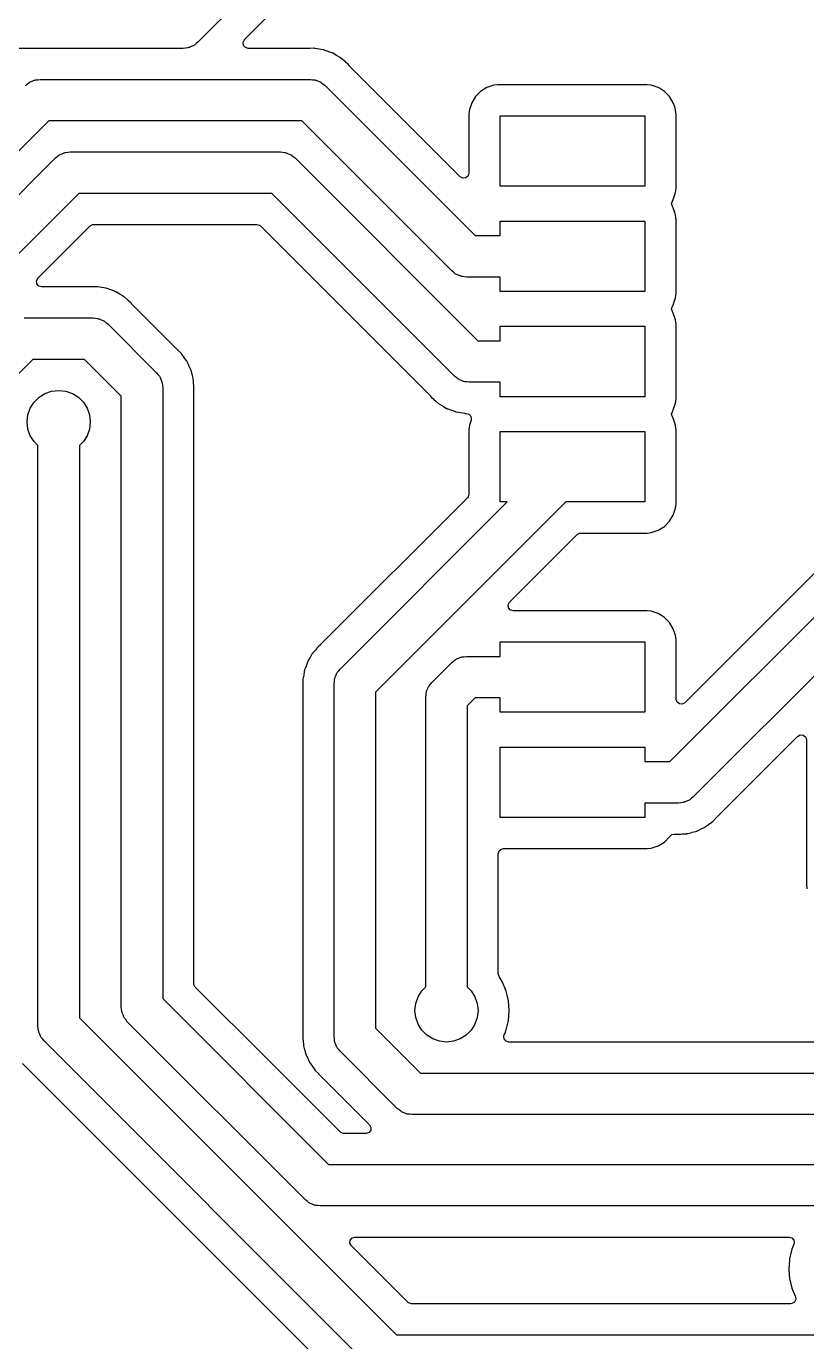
# Model space of a CAD drawing. Extents: x 33 to 233, y -115 to -15.
# Drawn here: x 98.37 to 117.22, y -78.27 to -46.51 of the extents above; entities that cross this region are included whole.
import ezdxf

# ---------------------------------------------------------------- set-up
doc = ezdxf.new("R2010")
doc.units = 0
doc.layers.add('BLACK', color=7, linetype='CONTINUOUS')

msp = doc.modelspace()

# ---------------------------------------------------------------- linework, layer by layer
at = {"layer": 'BLACK', "linetype": 'CONTINUOUS'}
for p, q in [((108.914, -40.4936), (102.514, -46.8936)), ((103.641, -46.8278), (104.882, -45.5865)), ((102.35, -46.9975), (102.301, -47.0197)), ((102.4, -46.9788), (102.35, -46.9975)), ((102.414, -46.9681), (102.4, -46.9788)), ((102.43, -46.9606), (102.414, -46.9681)), ((102.471, -46.9256), (102.43, -46.9606)), ((102.514, -46.8936), (102.471, -46.9256)), ((103.606, -46.8979), (103.635, -46.8343)), ((103.616, -46.967), (103.606, -46.8979)), ((103.661, -47.0198), (103.616, -46.967)), ((103.635, -46.8343), (103.641, -46.8278)), ((102.16, -47.04), (98.1834, -47.04)), ((102.213, -47.0324), (102.16, -47.04)), ((102.266, -47.0286), (102.213, -47.0324)), ((102.283, -47.0223), (102.266, -47.0286)), ((102.301, -47.0197), (102.283, -47.0223)), ((103.728, -47.0395), (103.661, -47.0198)), ((105.215, -47.0395), (103.728, -47.0395)), ((105.217, -47.0395), (105.215, -47.0395)), ((105.314, -47.0373), (105.217, -47.0395)), ((105.319, -47.038), (105.314, -47.0373)), ((105.338, -47.0395), (105.319, -47.038)), ((105.343, -47.0395), (105.338, -47.0395)), ((105.439, -47.057), (105.343, -47.0395)), ((105.343, -47.0395), (105.343, -47.0395)), ((105.44, -47.0572), (105.439, -47.057)), ((105.537, -47.0725), (105.44, -47.0572)), ((105.541, -47.0739), (105.537, -47.0725)), ((105.537, -47.0725), (105.537, -47.0725)), ((105.56, -47.0789), (105.541, -47.0739)), ((105.564, -47.0797), (105.56, -47.0789)), ((105.656, -47.1141), (105.564, -47.0797)), ((105.564, -47.0797), (105.564, -47.0797)), ((105.657, -47.1145), (105.656, -47.1141)), ((105.678, -47.1218), (105.657, -47.1145)), ((105.749, -47.1468), (105.678, -47.1218)), ((105.753, -47.149), (105.749, -47.1468)), ((105.771, -47.1572), (105.753, -47.149)), ((105.775, -47.1588), (105.771, -47.1572)), ((105.859, -47.209), (105.775, -47.1588)), ((105.86, -47.2097), (105.859, -47.209)), ((105.945, -47.2579), (105.86, -47.2097)), ((105.948, -47.2607), (105.945, -47.2579)), ((105.945, -47.2579), (105.945, -47.2579)), ((105.945, -47.2579), (105.945, -47.2579)), ((105.964, -47.272), (105.948, -47.2607)), ((105.968, -47.2742), (105.964, -47.272)), ((106.042, -47.3386), (105.968, -47.2742)), ((105.968, -47.2742), (105.968, -47.2742)), ((105.968, -47.2742), (105.968, -47.2742)), ((106.043, -47.3395), (106.042, -47.3386)), ((106.075, -47.3661), (106.043, -47.3395)), ((106.083, -47.3745), (106.075, -47.3661)), ((106.086, -47.3774), (106.083, -47.3745)), ((106.138, -47.4223), (106.086, -47.3774)), ((106.162, -47.4527), (106.138, -47.4223)), ((106.166, -47.4579), (106.162, -47.4527)), ((108.848, -50.1393), (106.166, -47.4579)), ((98.3476, -47.9364), (98.3904, -47.9044)), ((98.3904, -47.9044), (98.4308, -47.8694)), ((98.4308, -47.8694), (98.4472, -47.8619)), ((98.4472, -47.8619), (98.4615, -47.8512)), ((98.4615, -47.8512), (98.5116, -47.8325)), ((98.5116, -47.8325), (98.5603, -47.8103)), ((98.5603, -47.8103), (98.578, -47.8077)), ((98.578, -47.8077), (98.5949, -47.8014)), ((98.5949, -47.8014), (98.6482, -47.7976)), ((98.6482, -47.7976), (98.7011, -47.79)), ((98.7011, -47.79), (105.23, -47.79)), ((105.23, -47.79), (105.283, -47.7976)), ((105.283, -47.7976), (105.336, -47.8014)), ((105.336, -47.8014), (105.353, -47.8077)), ((105.353, -47.8077), (105.371, -47.8103)), ((105.371, -47.8103), (105.42, -47.8325)), ((105.42, -47.8325), (105.47, -47.8512)), ((105.47, -47.8512), (105.484, -47.8619)), ((105.484, -47.8619), (105.5, -47.8694)), ((105.5, -47.8694), (105.541, -47.9044)), ((105.541, -47.9044), (105.584, -47.9364)), ((105.584, -47.9364), (109.207, -51.56)), ((109.657, -47.93), (109.491, -47.9852)), ((109.76, -47.9195), (109.657, -47.93)), ((109.657, -47.93), (109.657, -47.93)), ((113.36, -47.9195), (109.76, -47.9195)), ((109.76, -47.9195), (109.76, -47.9195)), ((113.463, -47.93), (113.36, -47.9195)), ((113.628, -47.9847), (113.463, -47.93)), ((113.463, -47.93), (113.463, -47.93)), ((109.217, -48.2013), (109.125, -48.3507)), ((109.341, -48.0773), (109.217, -48.2013)), ((109.491, -47.9852), (109.341, -48.0773)), ((109.491, -47.9852), (109.491, -47.9852)), ((113.629, -47.9852), (113.628, -47.9847)), ((113.659, -48.0033), (113.629, -47.9852)), ((113.629, -47.9852), (113.629, -47.9852)), ((113.779, -48.0773), (113.659, -48.0033)), ((113.903, -48.2013), (113.779, -48.0773)), ((113.995, -48.3507), (113.903, -48.2013)), ((109.07, -48.5172), (109.059, -48.62)), ((109.101, -48.4248), (109.07, -48.5172)), ((109.07, -48.5172), (109.07, -48.5172)), ((109.07, -48.5172), (109.07, -48.5172)), ((109.125, -48.3507), (109.101, -48.4248)), ((109.125, -48.3507), (109.125, -48.3507)), ((114.028, -48.4495), (113.995, -48.3507)), ((114.05, -48.5172), (114.028, -48.4495)), ((114.059, -48.6058), (114.05, -48.5172)), ((114.05, -48.5172), (114.05, -48.5172)), ((98.9083, -48.79), (92.0027, -55.6956)), ((105.023, -48.79), (98.9083, -48.79)), ((108.646, -52.4136), (105.023, -48.79)), ((109.059, -48.62), (109.059, -50.0517)), ((109.81, -50.37), (109.81, -48.67)), ((109.81, -48.67), (113.31, -48.67)), ((113.31, -48.67), (113.31, -50.37)), ((114.06, -48.62), (114.059, -48.6058)), ((114.06, -50.42), (114.06, -48.62)), ((99.3731, -49.5476), (99.426, -49.54)), ((99.426, -49.54), (104.505, -49.54)), ((104.505, -49.54), (104.558, -49.5476)), ((86.5584, -62.2005), (99.0725, -49.6864)), ((99.0725, -49.6864), (99.1153, -49.6544)), ((99.1153, -49.6544), (99.1557, -49.6194)), ((99.1557, -49.6194), (99.172, -49.6119)), ((99.172, -49.6119), (99.1864, -49.6012)), ((99.1864, -49.6012), (99.2365, -49.5825)), ((99.2365, -49.5825), (99.2852, -49.5603)), ((99.2852, -49.5603), (99.3029, -49.5577)), ((99.3029, -49.5577), (99.3197, -49.5514)), ((99.3197, -49.5514), (99.3731, -49.5476)), ((104.558, -49.5476), (104.611, -49.5514)), ((104.611, -49.5514), (104.628, -49.5577)), ((104.628, -49.5577), (104.646, -49.5603)), ((104.646, -49.5603), (104.695, -49.5825)), ((104.695, -49.5825), (104.745, -49.6012)), ((104.745, -49.6012), (104.759, -49.6119)), ((104.759, -49.6119), (104.775, -49.6194)), ((104.775, -49.6194), (104.816, -49.6544)), ((104.816, -49.6544), (104.859, -49.6864)), ((104.859, -49.6864), (109.272, -54.1)), ((108.854, -50.1454), (108.848, -50.1393)), ((108.918, -50.1744), (108.854, -50.1454)), ((108.987, -50.1645), (108.918, -50.1744)), ((109.04, -50.1187), (108.987, -50.1645)), ((109.059, -50.0517), (109.04, -50.1187)), ((113.31, -50.37), (109.81, -50.37)), ((114.05, -50.5228), (114.06, -50.42)), ((99.6331, -50.54), (87.412, -62.7611)), ((104.298, -50.54), (99.6331, -50.54)), ((108.712, -54.9536), (104.298, -50.54)), ((113.954, -50.7877), (113.973, -50.7249)), ((113.973, -50.8551), (113.954, -50.7877)), ((113.973, -50.7249), (113.995, -50.6893)), ((113.995, -50.6893), (114.05, -50.5228)), ((113.995, -50.6893), (113.995, -50.6893)), ((113.995, -50.6893), (113.995, -50.6893)), ((126.393, -50.7183), (114.272, -62.8393)), ((113.913, -64.26), (127.18, -50.9929)), ((113.995, -50.8907), (113.973, -50.8551)), ((114.039, -51.0235), (113.995, -50.8907)), ((114.05, -51.0572), (114.039, -51.0235)), ((114.058, -51.1398), (114.05, -51.0572)), ((114.05, -51.0572), (114.05, -51.0572)), ((98.6487, -52.5858), (99.9077, -51.3268)), ((99.9077, -51.3268), (99.969, -51.2933)), ((99.969, -51.2933), (99.9954, -51.2905)), ((99.9954, -51.2905), (103.936, -51.2905)), ((103.936, -51.2905), (104.003, -51.3102)), ((104.003, -51.3102), (104.023, -51.3268)), ((104.023, -51.3268), (108.129, -55.4321)), ((109.81, -51.56), (109.81, -51.21)), ((109.81, -51.21), (113.31, -51.21)), ((113.31, -51.21), (113.31, -52.91)), ((114.06, -51.16), (114.058, -51.1398)), ((114.06, -52.96), (114.06, -51.16)), ((109.207, -51.56), (109.81, -51.56)), ((128.034, -51.5536), (114.474, -65.1136)), ((98.6136, -52.6559), (98.6426, -52.5923)), ((98.6236, -52.725), (98.6136, -52.6559)), ((98.6426, -52.5923), (98.6487, -52.5858)), ((108.689, -52.4456), (108.646, -52.4136)), ((108.73, -52.4806), (108.689, -52.4456)), ((108.746, -52.4881), (108.73, -52.4806)), ((108.76, -52.4988), (108.746, -52.4881)), ((108.81, -52.5175), (108.76, -52.4988)), ((108.859, -52.5397), (108.81, -52.5175)), ((108.877, -52.5423), (108.859, -52.5397)), ((108.894, -52.5486), (108.877, -52.5423)), ((108.947, -52.5524), (108.894, -52.5486)), ((109, -52.56), (108.947, -52.5524)), ((109.81, -52.56), (109, -52.56)), ((109.81, -52.91), (109.81, -52.56)), ((98.6693, -52.7778), (98.6236, -52.725)), ((98.7364, -52.7975), (98.6693, -52.7778)), ((99.9687, -52.7975), (98.7364, -52.7975)), ((99.9701, -52.7975), (99.9687, -52.7975)), ((100.068, -52.7953), (99.9701, -52.7975)), ((100.072, -52.796), (100.068, -52.7953)), ((100.092, -52.7975), (100.072, -52.796)), ((100.096, -52.7975), (100.092, -52.7975)), ((100.192, -52.815), (100.096, -52.7975)), ((100.096, -52.7975), (100.096, -52.7975)), ((100.194, -52.8152), (100.192, -52.815)), ((100.29, -52.8305), (100.194, -52.8152)), ((100.294, -52.8319), (100.29, -52.8305)), ((100.29, -52.8305), (100.29, -52.8305)), ((100.313, -52.8369), (100.294, -52.8319)), ((100.317, -52.8377), (100.313, -52.8369)), ((100.409, -52.8721), (100.317, -52.8377)), ((100.317, -52.8377), (100.317, -52.8377)), ((100.41, -52.8725), (100.409, -52.8721)), ((100.434, -52.881), (100.41, -52.8725)), ((100.503, -52.9048), (100.434, -52.881)), ((100.506, -52.907), (100.503, -52.9048)), ((100.524, -52.9152), (100.506, -52.907)), ((100.528, -52.9168), (100.524, -52.9152)), ((100.612, -52.967), (100.528, -52.9168)), ((100.613, -52.9677), (100.612, -52.967)), ((100.698, -53.0159), (100.613, -52.9677)), ((100.702, -53.0187), (100.698, -53.0159)), ((100.698, -53.0159), (100.698, -53.0159)), ((100.698, -53.0159), (100.698, -53.0159)), ((100.718, -53.03), (100.702, -53.0187)), ((100.721, -53.0322), (100.718, -53.03)), ((100.795, -53.0966), (100.721, -53.0322)), ((100.721, -53.0322), (100.721, -53.0322)), ((100.721, -53.0322), (100.721, -53.0322)), ((113.31, -52.91), (109.81, -52.91)), ((114.05, -53.0628), (114.06, -52.96)), ((100.796, -53.0975), (100.795, -53.0966)), ((100.828, -53.1241), (100.796, -53.0975)), ((100.836, -53.1325), (100.828, -53.1241)), ((100.839, -53.1354), (100.836, -53.1325)), ((100.891, -53.1803), (100.839, -53.1354)), ((100.915, -53.2107), (100.891, -53.1803)), ((100.92, -53.2159), (100.915, -53.2107)), ((102.036, -54.3319), (100.92, -53.2159)), ((113.954, -53.3277), (113.973, -53.2649)), ((113.973, -53.3951), (113.954, -53.3277)), ((113.973, -53.2649), (113.98, -53.2528)), ((113.98, -53.2528), (113.995, -53.2293)), ((113.995, -53.2293), (114.05, -53.0628)), ((98.3166, -53.548), (99.9834, -53.548)), ((99.9834, -53.548), (100.036, -53.5556)), ((100.036, -53.5556), (100.09, -53.5594)), ((100.09, -53.5594), (100.106, -53.5657)), ((100.106, -53.5657), (100.124, -53.5683)), ((100.124, -53.5683), (100.173, -53.5905)), ((100.173, -53.5905), (100.223, -53.6092)), ((100.223, -53.6092), (100.237, -53.6199)), ((100.237, -53.6199), (100.254, -53.6274)), ((100.254, -53.6274), (100.294, -53.6624)), ((100.294, -53.6624), (100.337, -53.6944)), ((113.995, -53.4307), (113.973, -53.3951)), ((114.05, -53.5972), (113.995, -53.4307)), ((113.995, -53.4307), (113.995, -53.4307)), ((113.995, -53.4307), (113.995, -53.4307)), ((114.06, -53.7), (114.05, -53.5972)), ((100.337, -53.6944), (101.516, -54.873)), ((109.81, -54.1), (109.81, -53.75)), ((109.81, -53.75), (113.31, -53.75)), ((113.31, -53.75), (113.31, -55.45)), ((114.06, -55.5), (114.06, -53.7)), ((109.272, -54.1), (109.81, -54.1)), ((98.5237, -54.548), (89.162, -63.9097)), ((99.7763, -54.548), (98.5237, -54.548)), ((100.662, -55.4337), (99.7763, -54.548)), ((102.037, -54.3329), (102.036, -54.3319)), ((102.108, -54.4005), (102.037, -54.3329)), ((102.11, -54.4041), (102.108, -54.4005)), ((102.108, -54.4005), (102.108, -54.4005)), ((102.123, -54.4189), (102.11, -54.4041)), ((102.126, -54.4219), (102.123, -54.4189)), ((102.182, -54.5024), (102.126, -54.4219)), ((102.182, -54.5035), (102.182, -54.5024)), ((102.24, -54.5826), (102.182, -54.5035)), ((102.242, -54.5866), (102.24, -54.5826)), ((102.24, -54.5826), (102.24, -54.5826)), ((102.252, -54.6034), (102.242, -54.5866)), ((102.254, -54.607), (102.252, -54.6034)), ((102.284, -54.6723), (102.254, -54.607)), ((101.516, -54.873), (101.548, -54.9159)), ((101.548, -54.9159), (101.583, -54.9563)), ((102.294, -54.696), (102.284, -54.6723)), ((102.295, -54.6973), (102.294, -54.696)), ((102.329, -54.7675), (102.295, -54.6973)), ((102.337, -54.7854), (102.329, -54.7675)), ((102.339, -54.7896), (102.337, -54.7854)), ((102.345, -54.8079), (102.339, -54.7896)), ((102.347, -54.8119), (102.345, -54.8079)), ((102.365, -54.8843), (102.347, -54.8119)), ((102.371, -54.9068), (102.365, -54.8843)), ((102.371, -54.9081), (102.371, -54.9068)), ((102.397, -55.0024), (102.371, -54.9081)), ((101.583, -54.9563), (101.59, -54.9726)), ((101.59, -54.9726), (101.601, -54.987)), ((101.601, -54.987), (101.62, -55.0371)), ((101.62, -55.0371), (101.642, -55.0857)), ((101.642, -55.0857), (101.644, -55.1035)), ((101.644, -55.1035), (101.651, -55.1203)), ((101.651, -55.1203), (101.654, -55.1737)), ((101.654, -55.1737), (101.662, -55.2266)), ((101.662, -55.2266), (101.662, -69.98)), ((102.398, -55.0068), (102.397, -55.0024)), ((102.401, -55.026), (102.398, -55.0068)), ((102.402, -55.0302), (102.401, -55.026)), ((102.404, -55.0599), (102.402, -55.0302)), ((102.407, -55.1095), (102.404, -55.0599)), ((102.409, -55.1278), (102.407, -55.1095)), ((102.409, -55.1291), (102.409, -55.1278)), ((102.412, -55.1704), (102.409, -55.1291)), ((102.412, -55.1705), (102.412, -55.1704)), ((102.412, -55.1824), (102.412, -55.1705)), ((102.413, -55.1866), (102.412, -55.1824)), ((102.417, -55.2548), (102.413, -55.1866)), ((102.413, -55.2934), (102.417, -55.2548)), ((108.754, -54.9856), (108.712, -54.9536)), ((108.795, -55.0206), (108.754, -54.9856)), ((108.811, -55.0281), (108.795, -55.0206)), ((108.826, -55.0388), (108.811, -55.0281)), ((108.876, -55.0575), (108.826, -55.0388)), ((108.924, -55.0797), (108.876, -55.0575)), ((108.942, -55.0823), (108.924, -55.0797)), ((108.959, -55.0886), (108.942, -55.0823)), ((109.012, -55.0924), (108.959, -55.0886)), ((109.065, -55.1), (109.012, -55.0924)), ((109.81, -55.1), (109.065, -55.1)), ((109.81, -55.45), (109.81, -55.1)), ((98.5542, -55.5849), (98.6749, -55.4642)), ((98.6749, -55.4642), (98.8194, -55.3735)), ((98.8194, -55.3735), (98.9804, -55.3171)), ((98.9804, -55.3171), (99.15, -55.298)), ((99.15, -55.298), (99.3196, -55.3171)), ((99.3196, -55.3171), (99.4806, -55.3735)), ((99.4806, -55.3735), (99.6251, -55.4642)), ((99.6251, -55.4642), (99.7458, -55.5849)), ((100.662, -70.1871), (100.662, -55.4337)), ((102.412, -55.3003), (102.413, -55.2934)), ((102.412, -69.6178), (102.412, -55.3003)), ((108.129, -55.4321), (108.133, -55.4373)), ((108.133, -55.4373), (108.158, -55.4677)), ((108.158, -55.4677), (108.209, -55.5126)), ((108.209, -55.5126), (108.212, -55.5155)), ((108.212, -55.5155), (108.221, -55.5239)), ((108.221, -55.5239), (108.221, -55.5239)), ((108.221, -55.5239), (108.221, -55.524)), ((108.221, -55.524), (108.252, -55.5505)), ((108.252, -55.5505), (108.253, -55.5514)), ((108.253, -55.5514), (108.327, -55.6158)), ((113.31, -55.45), (109.81, -55.45)), ((114.05, -55.6028), (114.06, -55.5)), ((98.388, -56.06), (98.4071, -55.8904)), ((98.4071, -55.8904), (98.4635, -55.7294)), ((98.4635, -55.7294), (98.5542, -55.5849)), ((99.7458, -55.5849), (99.8365, -55.7294)), ((99.8365, -55.7294), (99.8929, -55.8904)), ((99.8929, -55.8904), (99.912, -56.06)), ((108.327, -55.6158), (108.331, -55.618)), ((108.331, -55.618), (108.347, -55.6293)), ((108.347, -55.6293), (108.35, -55.6321)), ((108.35, -55.6321), (108.435, -55.6804)), ((108.435, -55.6804), (108.436, -55.681)), ((108.436, -55.681), (108.52, -55.7312)), ((108.52, -55.7312), (108.52, -55.7312)), ((108.52, -55.7312), (108.52, -55.7312)), ((108.52, -55.7312), (108.524, -55.7327)), ((108.524, -55.7327), (108.542, -55.741)), ((108.542, -55.741), (108.546, -55.7432)), ((108.546, -55.7432), (108.638, -55.7755)), ((108.638, -55.7755), (108.639, -55.7759)), ((108.639, -55.7759), (108.731, -55.8103)), ((108.731, -55.8103), (108.731, -55.8103)), ((108.731, -55.8103), (108.731, -55.8103)), ((108.731, -55.8103), (108.735, -55.8111)), ((108.735, -55.8111), (108.754, -55.8161)), ((108.754, -55.8161), (108.758, -55.8175)), ((108.758, -55.8175), (108.855, -55.8328)), ((108.855, -55.8328), (108.856, -55.833)), ((108.856, -55.833), (108.91, -55.8428)), ((108.91, -55.8428), (108.953, -55.8505)), ((108.953, -55.8505), (108.953, -55.8505)), ((108.953, -55.8505), (108.957, -55.8505)), ((108.957, -55.8505), (108.976, -55.852)), ((108.976, -55.852), (108.981, -55.8527)), ((108.981, -55.8527), (108.99, -55.8525)), ((108.981, -55.8527), (108.981, -55.8527)), ((108.981, -55.8527), (108.981, -55.8527)), ((108.99, -55.8525), (109.057, -55.8707)), ((109.057, -55.8707), (109.104, -55.9224)), ((113.954, -55.8677), (113.973, -55.8049)), ((113.973, -55.9351), (113.954, -55.8677)), ((113.973, -55.8049), (113.991, -55.7755)), ((113.991, -55.7755), (113.995, -55.7693)), ((113.995, -55.7693), (114.05, -55.6028)), ((98.4071, -56.2296), (98.388, -56.06)), ((99.912, -56.06), (99.8929, -56.2296)), ((109.07, -56.1372), (109.059, -56.24)), ((109.11, -56.0155), (109.07, -56.1372)), ((109.07, -56.1372), (109.07, -56.1372)), ((109.104, -55.9224), (109.116, -55.9914)), ((109.116, -55.9914), (109.11, -56.0155)), ((113.995, -55.9707), (113.973, -55.9351)), ((114.01, -56.0155), (113.995, -55.9707)), ((113.995, -55.9707), (113.995, -55.9707)), ((113.995, -55.9707), (113.995, -55.9707)), ((114.05, -56.1372), (114.01, -56.0155)), ((114.059, -56.2263), (114.05, -56.1372)), ((114.05, -56.1372), (114.05, -56.1372)), ((98.4635, -56.3906), (98.4071, -56.2296)), ((98.5542, -56.5351), (98.4635, -56.3906)), ((99.8365, -56.3906), (99.7458, -56.5351)), ((99.8929, -56.2296), (99.8365, -56.3906)), ((109.059, -56.24), (109.059, -57.8007)), ((109.81, -57.99), (109.81, -56.29)), ((109.81, -56.29), (113.31, -56.29)), ((113.31, -56.29), (113.31, -57.99)), ((114.06, -56.24), (114.059, -56.2263)), ((114.06, -58.04), (114.06, -56.24)), ((98.65, -56.6309), (98.5542, -56.5351)), ((98.65, -70.65), (98.65, -56.6309)), ((99.7458, -56.5351), (99.65, -56.6309)), ((99.65, -56.6309), (99.65, -70.4429)), ((109.023, -57.8883), (105.468, -61.4436)), ((105.946, -62.0264), (109.983, -57.99)), ((111.397, -57.99), (106.8, -62.5871)), ((109.04, -57.8677), (109.023, -57.8883)), ((109.059, -57.8007), (109.04, -57.8677)), ((109.983, -57.99), (109.81, -57.99)), ((113.31, -57.99), (111.397, -57.99)), ((114.05, -58.1428), (114.06, -58.04)), ((113.903, -58.4587), (113.995, -58.3093)), ((113.995, -58.3093), (114.05, -58.1428)), ((111.672, -58.7768), (111.733, -58.7433)), ((111.733, -58.7433), (111.759, -58.7405)), ((111.759, -58.7405), (113.36, -58.7405)), ((113.36, -58.7405), (113.463, -58.73)), ((113.36, -58.7405), (113.36, -58.7405)), ((113.463, -58.73), (113.629, -58.6748)), ((113.629, -58.6748), (113.779, -58.5827)), ((113.779, -58.5827), (113.903, -58.4587)), ((110.041, -60.4078), (111.672, -58.7768)), ((110.006, -60.4779), (110.035, -60.4143)), ((110.016, -60.547), (110.006, -60.4779)), ((110.061, -60.5998), (110.016, -60.547)), ((110.035, -60.4143), (110.041, -60.4078)), ((110.128, -60.6195), (110.061, -60.5998)), ((113.36, -60.6195), (110.128, -60.6195)), ((113.463, -60.63), (113.36, -60.6195)), ((113.36, -60.6195), (113.36, -60.6195)), ((113.629, -60.6852), (113.463, -60.63)), ((113.463, -60.63), (113.463, -60.63)), ((113.779, -60.7773), (113.629, -60.6852)), ((113.903, -60.9013), (113.779, -60.7773)), ((113.995, -61.0507), (113.903, -60.9013)), ((114.05, -61.2172), (113.995, -61.0507)), ((114.06, -61.32), (114.05, -61.2172)), ((105.349, -61.5684), (105.284, -61.642)), ((105.376, -61.5355), (105.349, -61.5673)), ((105.349, -61.5673), (105.349, -61.5684)), ((105.385, -61.527), (105.376, -61.5355)), ((105.376, -61.5355), (105.376, -61.5355)), ((105.387, -61.524), (105.385, -61.527)), ((105.432, -61.4725), (105.387, -61.524)), ((105.463, -61.4483), (105.432, -61.4725)), ((105.432, -61.4725), (105.432, -61.4725)), ((105.468, -61.4436), (105.463, -61.4483)), ((109.81, -61.72), (109.81, -61.37)), ((109.81, -61.37), (113.31, -61.37)), ((113.31, -61.37), (113.31, -63.07)), ((114.06, -62.7517), (114.06, -61.32)), ((105.157, -61.8608), (105.125, -61.9531)), ((105.159, -61.8569), (105.157, -61.8607)), ((105.157, -61.8607), (105.157, -61.8608)), ((105.167, -61.8393), (105.159, -61.8569)), ((105.169, -61.8352), (105.167, -61.8393)), ((105.218, -61.7525), (105.169, -61.8352)), ((105.219, -61.7513), (105.218, -61.7525)), ((105.22, -61.7501), (105.219, -61.7513)), ((105.268, -61.665), (105.22, -61.7501)), ((105.271, -61.6616), (105.268, -61.665)), ((105.282, -61.6458), (105.271, -61.6616)), ((105.284, -61.642), (105.282, -61.6458)), ((105.284, -61.642), (105.284, -61.642)), ((108.162, -62.3504), (108.646, -61.8664)), ((108.646, -61.8664), (108.689, -61.8344)), ((108.689, -61.8344), (108.73, -61.7994)), ((108.73, -61.7994), (108.746, -61.7919)), ((108.746, -61.7919), (108.76, -61.7812)), ((108.76, -61.7812), (108.81, -61.7625)), ((108.81, -61.7625), (108.859, -61.7403)), ((108.859, -61.7403), (108.877, -61.7377)), ((108.877, -61.7377), (108.894, -61.7314)), ((108.894, -61.7314), (108.947, -61.7276)), ((108.947, -61.7276), (109, -61.72)), ((109, -61.72), (109.81, -61.72)), ((105.067, -62.1712), (105.049, -62.2674)), ((105.083, -62.0732), (105.067, -62.1699)), ((105.067, -62.1699), (105.067, -62.1712)), ((105.084, -62.0691), (105.083, -62.0732)), ((105.083, -62.0732), (105.083, -62.0732)), ((105.089, -62.0503), (105.084, -62.0691)), ((105.09, -62.046), (105.089, -62.0503)), ((105.103, -62.0114), (105.09, -62.046)), ((105.09, -62.046), (105.09, -62.046)), ((105.124, -61.9544), (105.103, -62.0114)), ((105.125, -61.9531), (105.124, -61.9544)), ((105.818, -62.2569), (105.82, -62.2391)), ((105.82, -62.2391), (105.842, -62.1905)), ((105.842, -62.1905), (105.861, -62.1404)), ((105.861, -62.1404), (105.872, -62.126)), ((105.872, -62.126), (105.879, -62.1097)), ((105.879, -62.1097), (105.914, -62.0693)), ((105.914, -62.0693), (105.946, -62.0264)), ((105.048, -62.2912), (105.047, -62.2955)), ((105.047, -62.2955), (105.049, -62.3933)), ((105.049, -62.2718), (105.048, -62.2912)), ((105.049, -62.2674), (105.049, -62.2718)), ((105.049, -62.3933), (105.049, -62.3947)), ((105.049, -62.3947), (105.049, -70.8257)), ((105.8, -62.38), (105.808, -62.3271)), ((105.8, -70.8994), (105.8, -62.38)), ((105.808, -62.3271), (105.811, -62.2737)), ((105.811, -62.2737), (105.818, -62.2569)), ((108.036, -62.5631), (108.058, -62.5145)), ((108.058, -62.5145), (108.077, -62.4644)), ((108.077, -62.4644), (108.088, -62.45)), ((108.088, -62.45), (108.095, -62.4337)), ((108.095, -62.4337), (108.13, -62.3933)), ((108.13, -62.3933), (108.162, -62.3504)), ((106.8, -62.5871), (106.8, -70.6923)), ((108.016, -62.704), (108.024, -62.6511)), ((108.016, -69.6991), (108.016, -62.704)), ((108.024, -62.6511), (108.027, -62.5977)), ((108.027, -62.5977), (108.034, -62.5809)), ((108.034, -62.5809), (108.036, -62.5631)), ((109.207, -62.72), (109.016, -62.9111)), ((109.81, -62.72), (109.207, -62.72)), ((109.81, -63.07), (109.81, -62.72)), ((114.061, -62.7605), (114.06, -62.7517)), ((114.085, -62.826), (114.061, -62.7605)), ((114.141, -62.8678), (114.085, -62.826)), ((114.211, -62.8728), (114.141, -62.8678)), ((114.272, -62.8393), (114.211, -62.8728)), ((109.016, -62.9111), (109.016, -69.6991)), ((113.31, -63.07), (109.81, -63.07)), ((115.015, -65.6339), (116.998, -63.6507)), ((116.998, -63.6507), (117.059, -63.6172)), ((117.059, -63.6172), (117.129, -63.6222)), ((117.129, -63.6222), (117.185, -63.664)), ((117.185, -63.664), (117.209, -63.7295)), ((117.209, -63.7295), (117.209, -63.7383)), ((117.209, -63.7383), (117.209, -67.23)), ((109.81, -65.61), (109.81, -63.91)), ((109.81, -63.91), (113.31, -63.91)), ((113.31, -63.91), (113.31, -64.26)), ((113.31, -64.26), (113.913, -64.26)), ((114.12, -65.26), (113.31, -65.26)), ((113.31, -65.26), (113.31, -65.61)), ((114.173, -65.2524), (114.12, -65.26)), ((114.226, -65.2486), (114.173, -65.2524)), ((114.243, -65.2423), (114.226, -65.2486)), ((114.261, -65.2397), (114.243, -65.2423)), ((114.31, -65.2175), (114.261, -65.2397)), ((114.36, -65.1988), (114.31, -65.2175)), ((114.374, -65.1881), (114.36, -65.1988)), ((114.39, -65.1806), (114.374, -65.1881)), ((114.431, -65.1456), (114.39, -65.1806)), ((114.474, -65.1136), (114.431, -65.1456)), ((113.31, -65.61), (109.81, -65.61)), ((114.844, -65.7796), (114.925, -65.7238)), ((114.925, -65.7238), (114.928, -65.7207)), ((114.928, -65.7207), (114.943, -65.7081)), ((114.943, -65.7081), (114.946, -65.7055)), ((114.946, -65.7055), (115.014, -65.6347)), ((115.014, -65.6347), (115.015, -65.6339)), ((113.908, -66.0694), (113.96, -66.0227)), ((113.96, -66.0227), (114.014, -66.0105)), ((114.014, -66.0105), (114.046, -66.0105)), ((114.046, -66.0105), (114.053, -66.0109)), ((114.053, -66.0109), (114.092, -66.0152)), ((114.092, -66.0152), (114.11, -66.014)), ((114.092, -66.0152), (114.092, -66.0152)), ((114.092, -66.0152), (114.092, -66.0152)), ((114.11, -66.014), (114.16, -66.0106)), ((114.16, -66.0106), (114.164, -66.0105)), ((114.164, -66.0105), (114.176, -66.0105)), ((114.176, -66.0105), (114.209, -66.0075)), ((114.176, -66.0105), (114.176, -66.0105)), ((114.209, -66.0075), (114.217, -66.0068)), ((114.217, -66.0068), (114.219, -66.0067)), ((114.219, -66.0067), (114.316, -66.0001)), ((114.316, -66.0001), (114.321, -65.999)), ((114.321, -65.999), (114.34, -65.9958)), ((114.34, -65.9958), (114.344, -65.9954)), ((114.344, -65.9954), (114.439, -65.9693)), ((114.439, -65.9693), (114.44, -65.969)), ((114.44, -65.969), (114.453, -65.9656)), ((114.453, -65.9656), (114.535, -65.9451)), ((114.535, -65.9451), (114.539, -65.9433)), ((114.539, -65.9433), (114.557, -65.9367)), ((114.557, -65.9367), (114.561, -65.9355)), ((114.561, -65.9355), (114.649, -65.893)), ((114.649, -65.893), (114.65, -65.8925)), ((114.65, -65.8925), (114.74, -65.852)), ((114.74, -65.852), (114.743, -65.8495)), ((114.743, -65.8495), (114.76, -65.8397)), ((114.76, -65.8397), (114.764, -65.8378)), ((114.764, -65.8378), (114.843, -65.7803)), ((114.843, -65.7803), (114.844, -65.7796)), ((109.786, -66.4175), (109.839, -66.3717)), ((109.839, -66.3717), (109.89, -66.3605)), ((109.89, -66.3605), (113.36, -66.3605)), ((113.36, -66.3605), (113.463, -66.35)), ((113.36, -66.3605), (113.36, -66.3605)), ((113.463, -66.35), (113.629, -66.2948)), ((113.629, -66.2948), (113.779, -66.2027)), ((113.779, -66.2027), (113.903, -66.0787)), ((113.903, -66.0787), (113.908, -66.0694)), ((109.766, -66.4845), (109.786, -66.4175)), ((109.766, -69.3809), (109.766, -66.4845)), ((117.209, -67.23), (117.21, -67.23)), ((117.21, -67.23), (117.22, -67.3328)), ((109.785, -69.4457), (109.766, -69.3809)), ((109.868, -69.5812), (109.785, -69.4457)), ((102.415, -69.6441), (102.412, -69.6178)), ((102.449, -69.7055), (102.415, -69.6441)), ((104.198, -71.4547), (102.449, -69.7055)), ((107.829, -69.9394), (107.92, -69.7949)), ((107.92, -69.7949), (108.016, -69.6991)), ((109.016, -69.6991), (109.112, -69.7949)), ((109.112, -69.7949), (109.203, -69.9394)), ((109.959, -69.8012), (109.868, -69.5812)), ((109.868, -69.5812), (109.868, -69.5812)), ((109.868, -69.5812), (109.868, -69.5812)), ((109.982, -69.8973), (109.959, -69.8012)), ((109.959, -69.8012), (109.959, -69.8012)), ((101.662, -69.98), (105.67, -73.988)), ((107.754, -70.27), (107.773, -70.1004)), ((107.773, -70.1004), (107.829, -69.9394)), ((109.203, -69.9394), (109.259, -70.1004)), ((109.259, -70.1004), (109.278, -70.27)), ((110.014, -70.0327), (109.982, -69.8973)), ((110.033, -70.27), (110.014, -70.0327)), ((99.65, -70.4429), (107.307, -78.1)), ((100.67, -70.2401), (100.662, -70.1871)), ((100.673, -70.2934), (100.67, -70.2401)), ((100.68, -70.3102), (100.673, -70.2934)), ((100.682, -70.328), (100.68, -70.3102)), ((100.704, -70.3766), (100.682, -70.328)), ((100.723, -70.4267), (100.704, -70.3766)), ((100.734, -70.4411), (100.723, -70.4267)), ((100.741, -70.4574), (100.734, -70.4411)), ((100.776, -70.4979), (100.741, -70.4574)), ((100.808, -70.5407), (100.776, -70.4979)), ((107.773, -70.4396), (107.754, -70.27)), ((107.829, -70.6006), (107.773, -70.4396)), ((109.259, -70.4396), (109.203, -70.6006)), ((109.278, -70.27), (109.259, -70.4396)), ((110.014, -70.5073), (110.033, -70.27)), ((98.6576, -70.7029), (98.65, -70.65)), ((98.6614, -70.7563), (98.6576, -70.7029)), ((98.6677, -70.7731), (98.6614, -70.7563)), ((98.6703, -70.7909), (98.6677, -70.7731)), ((98.6925, -70.8395), (98.6703, -70.7909)), ((105.109, -74.8416), (100.808, -70.5407)), ((106.8, -70.6923), (107.89, -71.782)), ((107.92, -70.7451), (107.829, -70.6006)), ((108.041, -70.8658), (107.92, -70.7451)), ((109.112, -70.7451), (108.991, -70.8658)), ((109.203, -70.6006), (109.112, -70.7451)), ((109.922, -70.8292), (109.959, -70.7388)), ((109.959, -70.7388), (110.014, -70.5073)), ((98.7112, -70.8896), (98.6925, -70.8395)), ((98.7219, -70.904), (98.7112, -70.8896)), ((98.7294, -70.9203), (98.7219, -70.904)), ((98.7644, -70.9607), (98.7294, -70.9203)), ((98.7964, -71.0036), (98.7644, -70.9607)), ((106.746, -78.9536), (98.7964, -71.0036)), ((105.049, -70.8326), (105.045, -70.8712)), ((105.045, -70.8712), (105.045, -70.8712)), ((105.045, -70.8712), (105.049, -70.9394)), ((105.049, -70.8257), (105.049, -70.8326)), ((105.049, -70.9394), (105.049, -70.9436)), ((105.049, -70.9436), (105.049, -70.9556)), ((105.049, -70.9556), (105.053, -70.9968)), ((105.053, -70.9968), (105.053, -70.9982)), ((105.053, -70.9982), (105.06, -71.0958)), ((105.06, -71.0958), (105.06, -71.0958)), ((105.06, -71.0958), (105.061, -71.1)), ((105.061, -71.1), (105.064, -71.1192)), ((105.064, -71.1192), (105.065, -71.1236)), ((105.065, -71.1236), (105.091, -71.2179)), ((105.808, -70.9523), (105.8, -70.8994)), ((105.811, -71.0057), (105.808, -70.9523)), ((105.818, -71.0225), (105.811, -71.0057)), ((105.82, -71.0403), (105.818, -71.0225)), ((105.842, -71.0889), (105.82, -71.0403)), ((105.861, -71.139), (105.842, -71.0889)), ((108.185, -70.9565), (108.041, -70.8658)), ((108.346, -71.0129), (108.185, -70.9565)), ((108.516, -71.032), (108.346, -71.0129)), ((108.686, -71.0129), (108.516, -71.032)), ((108.847, -70.9565), (108.686, -71.0129)), ((108.991, -70.8658), (108.847, -70.9565)), ((109.901, -70.8899), (109.909, -70.86)), ((109.91, -70.959), (109.901, -70.8899)), ((109.909, -70.86), (109.922, -70.8292)), ((109.956, -71.0118), (109.91, -70.959)), ((110.023, -71.0315), (109.956, -71.0118)), ((126.035, -71.0315), (110.023, -71.0315)), ((105.945, -73.2012), (104.198, -71.4547)), ((105.091, -71.2179), (105.091, -71.2192)), ((105.091, -71.2192), (105.093, -71.2272)), ((105.093, -71.2272), (105.115, -71.3141)), ((105.115, -71.3141), (105.117, -71.3181)), ((105.117, -71.3181), (105.123, -71.3363)), ((105.123, -71.3363), (105.125, -71.3406)), ((105.125, -71.3406), (105.125, -71.3406)), ((105.125, -71.3406), (105.125, -71.3406)), ((105.125, -71.3406), (105.126, -71.3428)), ((105.126, -71.3428), (105.167, -71.4287)), ((105.167, -71.4287), (105.168, -71.43)), ((105.168, -71.43), (105.18, -71.4577)), ((105.872, -71.1534), (105.861, -71.139)), ((105.879, -71.1697), (105.872, -71.1534)), ((105.914, -71.2101), (105.879, -71.1697)), ((105.946, -71.253), (105.914, -71.2101)), ((107.329, -72.6356), (105.946, -71.253)), ((98.2762, -71.5447), (106.164, -79.4321)), ((105.18, -71.4577), (105.208, -71.519)), ((105.208, -71.519), (105.208, -71.519)), ((105.208, -71.519), (105.21, -71.5226)), ((105.21, -71.5226), (105.22, -71.5394)), ((105.22, -71.5394), (105.222, -71.5434)), ((105.222, -71.5434), (105.222, -71.5434)), ((105.222, -71.5434), (105.28, -71.6226)), ((105.28, -71.6226), (105.28, -71.6236)), ((105.28, -71.6236), (105.318, -71.6778)), ((105.318, -71.6778), (105.336, -71.7041)), ((105.336, -71.7041), (105.339, -71.7071)), ((105.339, -71.7071), (105.352, -71.7219)), ((105.352, -71.7219), (105.354, -71.7255)), ((105.354, -71.7255), (105.354, -71.7255)), ((105.354, -71.7255), (105.425, -71.7931)), ((105.425, -71.7931), (105.426, -71.7941)), ((105.426, -71.7941), (106.658, -73.0258)), ((107.89, -71.782), (126.397, -71.782)), ((107.372, -72.6676), (107.329, -72.6356)), ((107.412, -72.7026), (107.372, -72.6676)), ((107.429, -72.7101), (107.412, -72.7026)), ((107.443, -72.7208), (107.429, -72.7101)), ((107.493, -72.7395), (107.443, -72.7208)), ((106.658, -73.0258), (106.691, -73.0871)), ((107.542, -72.7617), (107.493, -72.7395)), ((107.56, -72.7643), (107.542, -72.7617)), ((107.576, -72.7706), (107.56, -72.7643)), ((107.63, -72.7744), (107.576, -72.7706)), ((107.683, -72.782), (107.63, -72.7744)), ((126.604, -72.782), (107.683, -72.782)), ((105.965, -73.2178), (105.945, -73.2012)), ((106.032, -73.2375), (105.965, -73.2178)), ((106.57, -73.2375), (106.032, -73.2375)), ((106.579, -73.2372), (106.57, -73.2375)), ((106.645, -73.2128), (106.579, -73.2372)), ((106.686, -73.1568), (106.645, -73.2128)), ((106.691, -73.0871), (106.686, -73.1568)), ((105.67, -73.988), (129.063, -73.988)), ((105.152, -74.8736), (105.109, -74.8416)), ((105.193, -74.9086), (105.152, -74.8736)), ((105.209, -74.9161), (105.193, -74.9086)), ((105.223, -74.9268), (105.209, -74.9161)), ((105.273, -74.9455), (105.223, -74.9268)), ((105.322, -74.9677), (105.273, -74.9455)), ((105.34, -74.9703), (105.322, -74.9677)), ((105.357, -74.9766), (105.34, -74.9703)), ((105.41, -74.9804), (105.357, -74.9766)), ((105.463, -74.988), (105.41, -74.9804)), ((128.856, -74.988), (105.463, -74.988)), ((106.185, -75.8889), (106.19, -75.8192)), ((106.219, -75.9502), (106.185, -75.8889)), ((106.19, -75.8192), (106.232, -75.7632)), ((106.232, -75.7632), (106.297, -75.7388)), ((106.297, -75.7388), (106.306, -75.7385)), ((106.306, -75.7385), (116.793, -75.7385)), ((116.793, -75.7385), (116.86, -75.7582)), ((116.86, -75.7582), (116.906, -75.811)), ((116.906, -75.811), (116.915, -75.8801)), ((116.915, -75.8801), (116.907, -75.91)), ((107.582, -77.3132), (106.219, -75.9502)), ((116.857, -76.0312), (116.802, -76.2627)), ((116.907, -75.91), (116.857, -76.0312)), ((116.789, -76.4278), (116.783, -76.5)), ((116.783, -76.5), (116.785, -76.5255)), ((116.785, -76.5255), (116.802, -76.7373)), ((116.802, -76.2627), (116.789, -76.4278)), ((116.802, -76.7373), (116.857, -76.9688)), ((116.857, -76.9688), (116.857, -76.9688)), ((116.857, -76.9688), (116.944, -77.178)), ((107.602, -77.3298), (107.582, -77.3132)), ((107.669, -77.3495), (107.602, -77.3298)), ((116.829, -77.3495), (107.669, -77.3495)), ((116.86, -77.3456), (116.829, -77.3495)), ((116.92, -77.31), (116.86, -77.3456)), ((116.951, -77.2475), (116.92, -77.31)), ((116.944, -77.178), (116.951, -77.2475)), ((107.307, -78.1), (120.797, -78.1))]:
    msp.add_line(p, q, dxfattribs=at)

doc.saveas('drawing.dxf')
